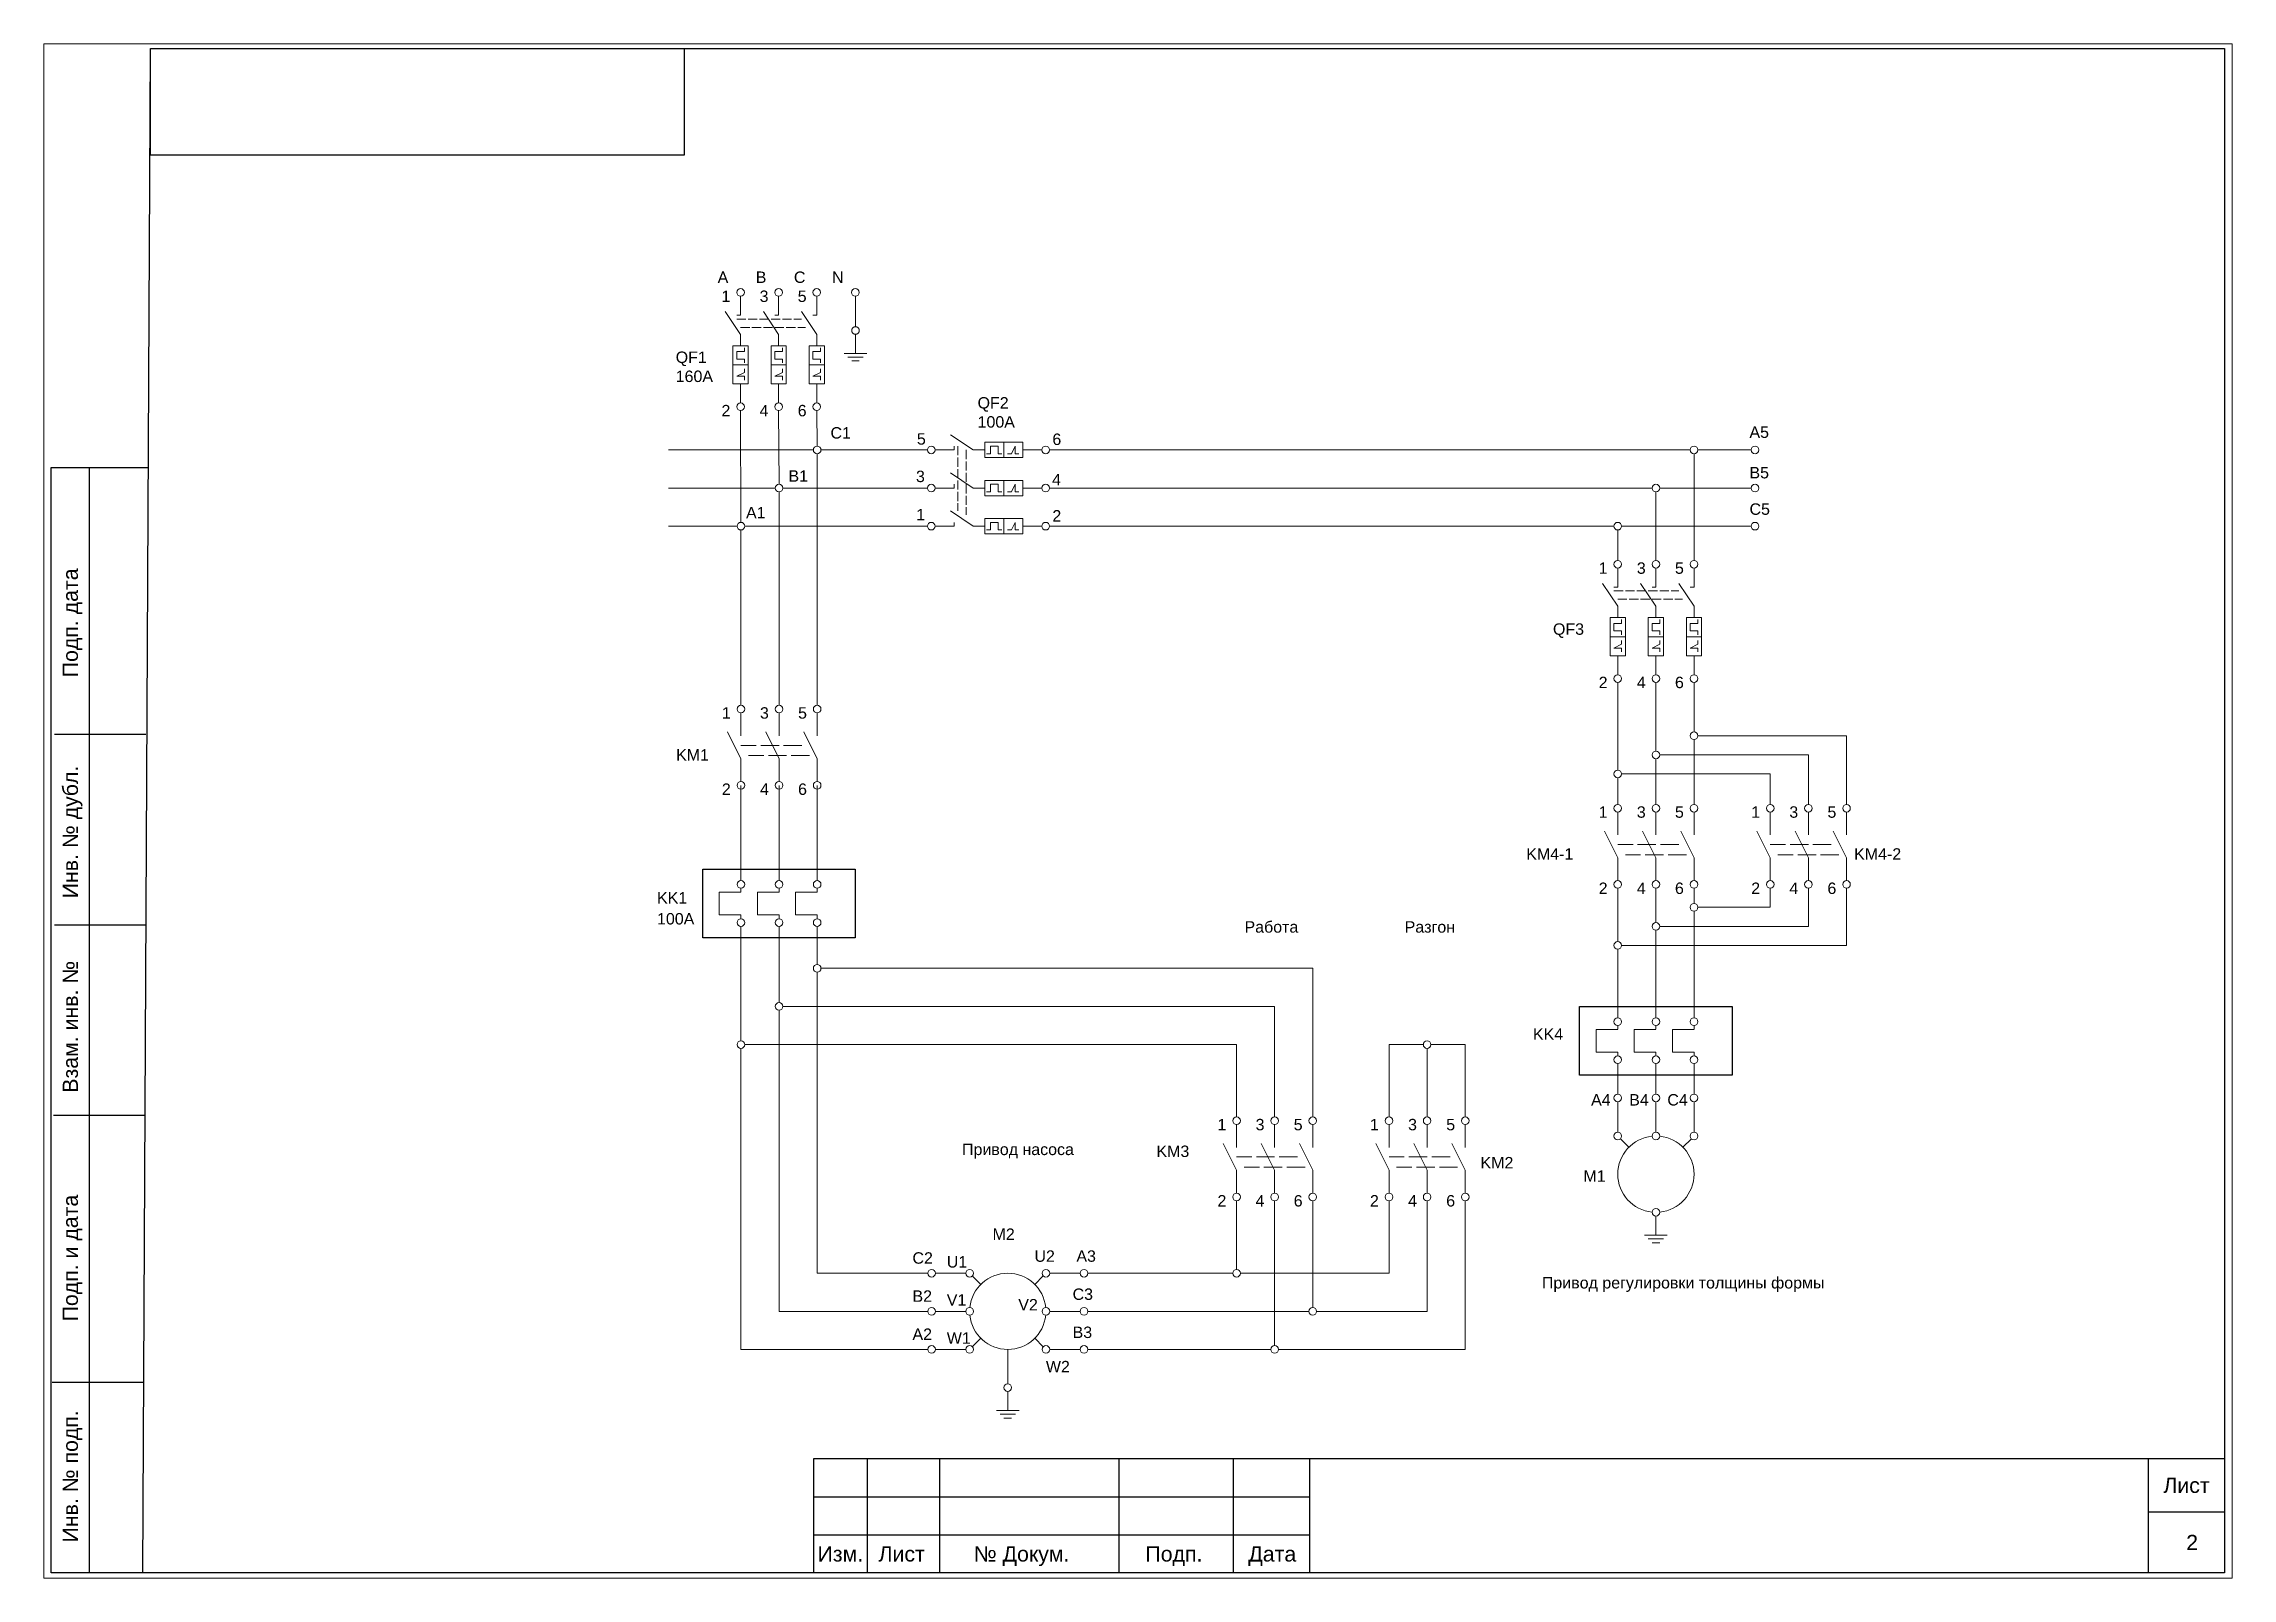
# Paper-space layout 'Лист2' of a CAD drawing. Header units: millimetres. Extents: x 0 to 287, y 0 to 201.
# The model-space entities are those that its viewports show. They can reach past a viewport. Long polylines and large blocks are cut down to what shows.
import ezdxf

# ---------------------------------------------------------------- set-up
doc = ezdxf.new("R2010")
doc.units = ezdxf.units.MM
doc.linetypes.add('ACAD_ISO02W100', pattern=[15, 12, -3])
doc.layers.add('Аппаратура', color=7, linetype='Continuous', lineweight=20)
doc.layers.add('Рамки', color=7, linetype='Continuous', lineweight=25)
doc.styles.get("Standard").update_dxf_attribs({"font": 'arial.ttf'})

msp = doc.modelspace()

# ---------------------------------------------------------------- linework, layer by layer
at = {"layer": 'Аппаратура'}
for p, q in [((2096.4, 3782.98), (2094.4, 3785.98)), ((2096.4, 3785.48), (2096.4, 3787.98)), ((2101.4, 3782.98), (2099.4, 3785.98)), ((2101.4, 3785.48), (2101.4, 3787.98)), ((2106.4, 3782.98), (2104.4, 3785.98)), ((2106.4, 3785.48), (2106.4, 3787.98)), ((2111.47, 3787.98), (2111.48, 3783.99)), ((2095.9, 3785.48), (2096.4, 3785.48)), ((2096.4, 3781.48), (2096.4, 3782.98)), ((2100.9, 3785.48), (2101.4, 3785.48)), ((2101.4, 3781.48), (2101.4, 3782.98)), ((2105.9, 3785.48), (2106.4, 3785.48)), ((2106.4, 3781.48), (2106.4, 3782.98)), ((2111.48, 3780.49), (2111.48, 3782.99)), ((2096.9, 3780.73), (2095.9, 3780.73)), ((2095.9, 3780.73), (2095.9, 3779.73)), ((2096.9, 3781.23), (2096.9, 3780.73)), ((2101.9, 3780.73), (2100.9, 3780.73)), ((2100.9, 3780.73), (2100.9, 3779.73)), ((2101.9, 3781.23), (2101.9, 3780.73)), ((2106.9, 3780.73), (2105.9, 3780.73)), ((2105.9, 3780.73), (2105.9, 3779.73)), ((2106.9, 3781.23), (2106.9, 3780.73)), ((2112.98, 3780.49), (2109.98, 3780.49)), ((2112.48, 3779.99), (2110.48, 3779.99)), ((2095.4, 3778.98), (2097.4, 3778.98)), ((2095.9, 3779.73), (2096.9, 3779.73)), ((2095.9, 3777.48), (2096.9, 3777.98)), ((2096.9, 3777.48), (2095.9, 3777.48)), ((2096.9, 3779.73), (2096.9, 3779.23)), ((2096.9, 3777.98), (2096.9, 3778.48)), ((2096.9, 3776.98), (2096.9, 3777.48)), ((2100.4, 3778.98), (2102.4, 3778.98)), ((2100.9, 3779.73), (2101.9, 3779.73)), ((2100.9, 3777.48), (2101.9, 3777.98)), ((2101.9, 3777.48), (2100.9, 3777.48)), ((2101.9, 3779.73), (2101.9, 3779.23)), ((2101.9, 3777.98), (2101.9, 3778.48)), ((2101.9, 3776.98), (2101.9, 3777.48)), ((2105.4, 3778.98), (2107.4, 3778.98)), ((2105.9, 3779.73), (2106.9, 3779.73)), ((2105.9, 3777.48), (2106.9, 3777.98)), ((2106.9, 3777.48), (2105.9, 3777.48)), ((2106.9, 3779.73), (2106.9, 3779.23)), ((2106.9, 3777.98), (2106.9, 3778.48)), ((2106.9, 3776.98), (2106.9, 3777.48)), ((2111.98, 3779.49), (2110.98, 3779.49)), ((2096.4, 3776.48), (2096.4, 3773.98)), ((2101.4, 3776.48), (2101.4, 3773.98)), ((2106.4, 3776.48), (2106.4, 3773.98)), ((2096.4, 3772.98), (2096.45, 3758.32)), ((2101.4, 3772.98), (2101.45, 3763.32)), ((2106.4, 3772.98), (2106.45, 3768.32)), ((2126.92, 3767.82), (2123.92, 3769.82)), ((2130.92, 3768.82), (2130.92, 3766.82)), ((2086.95, 3767.82), (2105.95, 3767.82)), ((2106.45, 3767.32), (2106.45, 3734.32)), ((2106.95, 3767.82), (2120.92, 3767.82)), ((2124.42, 3767.82), (2121.92, 3767.82)), ((2124.42, 3768.32), (2124.42, 3767.82)), ((2128.42, 3767.82), (2126.92, 3767.82)), ((2128.67, 3767.32), (2129.17, 3767.32)), ((2129.17, 3767.32), (2129.17, 3768.32)), ((2129.17, 3768.32), (2130.17, 3768.32)), ((2130.17, 3768.32), (2130.17, 3767.32)), ((2130.17, 3767.32), (2130.67, 3767.32)), ((2131.92, 3767.32), (2131.42, 3767.32)), ((2132.42, 3768.32), (2131.92, 3767.32)), ((2132.42, 3767.32), (2132.42, 3768.32)), ((2132.92, 3767.32), (2132.42, 3767.32)), ((2133.42, 3767.82), (2135.92, 3767.82)), ((2136.92, 3767.82), (2220.95, 3767.82)), ((2221.45, 3767.32), (2221.45, 3753.32)), ((2221.95, 3767.82), (2228.95, 3767.82)), ((2221.95, 3767.82), (2228.95, 3767.82)), ((2100.95, 3762.82), (2086.95, 3762.82)), ((2101.95, 3762.82), (2120.92, 3762.82)), ((2124.42, 3762.82), (2121.92, 3762.82)), ((2126.92, 3762.82), (2123.92, 3764.82)), ((2124.42, 3763.32), (2124.42, 3762.82)), ((2128.42, 3762.82), (2126.92, 3762.82)), ((2129.17, 3762.32), (2129.17, 3763.32)), ((2129.17, 3763.32), (2130.17, 3763.32)), ((2130.17, 3763.32), (2130.17, 3762.32)), ((2130.92, 3763.82), (2130.92, 3761.82)), ((2132.42, 3763.32), (2131.92, 3762.32)), ((2132.42, 3762.32), (2132.42, 3763.32)), ((2133.42, 3762.82), (2135.92, 3762.82)), ((2136.92, 3762.82), (2215.95, 3762.82)), ((2216.95, 3762.82), (2228.95, 3762.82)), ((2216.95, 3762.82), (2228.95, 3762.82)), ((2101.45, 3762.32), (2101.45, 3734.32)), ((2128.67, 3762.32), (2129.17, 3762.32)), ((2130.17, 3762.32), (2130.67, 3762.32)), ((2131.92, 3762.32), (2131.42, 3762.32)), ((2132.92, 3762.32), (2132.42, 3762.32)), ((2216.45, 3762.32), (2216.45, 3753.32)), ((2095.95, 3757.82), (2086.95, 3757.82)), ((2096.45, 3757.32), (2096.45, 3734.32)), ((2096.95, 3757.82), (2120.92, 3757.82)), ((2124.42, 3757.82), (2121.92, 3757.82)), ((2126.92, 3757.82), (2123.92, 3759.82)), ((2124.42, 3758.32), (2124.42, 3757.82)), ((2128.42, 3757.82), (2126.92, 3757.82)), ((2128.67, 3757.32), (2129.17, 3757.32)), ((2129.17, 3757.32), (2129.17, 3758.32)), ((2129.17, 3758.32), (2130.17, 3758.32)), ((2130.17, 3758.32), (2130.17, 3757.32)), ((2130.17, 3757.32), (2130.67, 3757.32)), ((2130.92, 3758.82), (2130.92, 3756.82)), ((2131.92, 3757.32), (2131.42, 3757.32)), ((2132.42, 3758.32), (2131.92, 3757.32)), ((2132.42, 3757.32), (2132.42, 3758.32)), ((2132.92, 3757.32), (2132.42, 3757.32)), ((2133.42, 3757.82), (2135.92, 3757.82)), ((2136.92, 3757.82), (2210.95, 3757.82)), ((2211.45, 3757.32), (2211.45, 3753.32)), ((2211.95, 3757.82), (2228.95, 3757.82)), ((2211.95, 3757.82), (2228.95, 3757.82)), ((2211.45, 3749.82), (2211.45, 3752.32)), ((2216.45, 3749.82), (2216.45, 3752.32)), ((2221.45, 3749.82), (2221.45, 3752.32)), ((2211.45, 3747.32), (2209.45, 3750.32)), ((2210.95, 3749.82), (2211.45, 3749.82)), ((2216.45, 3747.32), (2214.45, 3750.32)), ((2215.95, 3749.82), (2216.45, 3749.82)), ((2221.45, 3747.32), (2219.45, 3750.32)), ((2220.95, 3749.82), (2221.45, 3749.82)), ((2211.45, 3745.82), (2211.45, 3747.32)), ((2211.95, 3745.57), (2211.95, 3745.07)), ((2216.45, 3745.82), (2216.45, 3747.32)), ((2216.95, 3745.57), (2216.95, 3745.07)), ((2221.45, 3745.82), (2221.45, 3747.32)), ((2221.95, 3745.57), (2221.95, 3745.07)), ((2210.45, 3743.32), (2212.45, 3743.32)), ((2211.95, 3745.07), (2210.95, 3745.07)), ((2210.95, 3745.07), (2210.95, 3744.07)), ((2210.95, 3744.07), (2211.95, 3744.07)), ((2211.95, 3744.07), (2211.95, 3743.57)), ((2211.95, 3742.32), (2211.95, 3742.82)), ((2215.45, 3743.32), (2217.45, 3743.32)), ((2216.95, 3745.07), (2215.95, 3745.07)), ((2215.95, 3745.07), (2215.95, 3744.07)), ((2215.95, 3744.07), (2216.95, 3744.07)), ((2216.95, 3744.07), (2216.95, 3743.57)), ((2216.95, 3742.32), (2216.95, 3742.82)), ((2220.45, 3743.32), (2222.45, 3743.32)), ((2221.95, 3745.07), (2220.95, 3745.07)), ((2220.95, 3745.07), (2220.95, 3744.07)), ((2220.95, 3744.07), (2221.95, 3744.07)), ((2221.95, 3744.07), (2221.95, 3743.57)), ((2221.95, 3742.32), (2221.95, 3742.82)), ((2210.95, 3741.82), (2211.95, 3742.32)), ((2211.95, 3741.82), (2210.95, 3741.82)), ((2211.45, 3740.82), (2211.45, 3738.32)), ((2211.95, 3741.32), (2211.95, 3741.82)), ((2215.95, 3741.82), (2216.95, 3742.32)), ((2216.95, 3741.82), (2215.95, 3741.82)), ((2216.45, 3740.82), (2216.45, 3738.32)), ((2216.95, 3741.32), (2216.95, 3741.82)), ((2220.95, 3741.82), (2221.95, 3742.32)), ((2221.95, 3741.82), (2220.95, 3741.82)), ((2221.45, 3740.82), (2221.45, 3738.32)), ((2221.95, 3741.32), (2221.95, 3741.82)), ((2211.45, 3725.82), (2211.45, 3737.32)), ((2216.45, 3728.32), (2216.45, 3737.32)), ((2221.45, 3730.82), (2221.45, 3737.32)), ((2096.45, 3730.32), (2096.45, 3733.32)), ((2101.45, 3730.32), (2101.45, 3733.32)), ((2106.45, 3730.32), (2106.45, 3733.32)), ((2094.7, 3730.82), (2096.45, 3727.32)), ((2099.7, 3730.82), (2101.45, 3727.32)), ((2104.7, 3730.82), (2106.45, 3727.32)), ((2221.45, 3721.32), (2221.45, 3729.82)), ((2221.95, 3730.32), (2241.45, 3730.32)), ((2241.45, 3730.32), (2241.45, 3721.32)), ((2096.45, 3727.32), (2096.45, 3724.32)), ((2101.45, 3727.32), (2101.45, 3724.32)), ((2106.45, 3727.32), (2106.45, 3724.32)), ((2216.45, 3721.32), (2216.45, 3727.32)), ((2216.95, 3727.82), (2236.45, 3727.82)), ((2236.45, 3727.82), (2236.45, 3721.32)), ((2096.45, 3723.82), (2096.45, 3711.32)), ((2101.45, 3723.82), (2101.45, 3711.32)), ((2106.45, 3723.82), (2106.45, 3711.32)), ((2211.45, 3721.32), (2211.45, 3724.82)), ((2211.95, 3725.32), (2231.45, 3725.32)), ((2231.45, 3725.32), (2231.45, 3721.32)), ((2211.45, 3717.32), (2211.45, 3720.32)), ((2216.45, 3717.32), (2216.45, 3720.32)), ((2221.45, 3717.32), (2221.45, 3720.32)), ((2231.45, 3717.32), (2231.45, 3720.32)), ((2236.45, 3717.32), (2236.45, 3720.32)), ((2241.45, 3717.32), (2241.45, 3720.32)), ((2209.7, 3717.82), (2211.45, 3714.32)), ((2214.7, 3717.82), (2216.45, 3714.32)), ((2219.7, 3717.82), (2221.45, 3714.32)), ((2229.7, 3717.82), (2231.45, 3714.32)), ((2234.7, 3717.82), (2236.45, 3714.32)), ((2239.7, 3717.82), (2241.45, 3714.32)), ((2211.45, 3714.32), (2211.45, 3711.32)), ((2216.45, 3714.32), (2216.45, 3711.32)), ((2221.45, 3714.32), (2221.45, 3711.32)), ((2231.45, 3714.32), (2231.45, 3711.32)), ((2236.45, 3714.32), (2236.45, 3711.32)), ((2241.45, 3714.32), (2241.45, 3711.32)), ((2096.45, 3710.32), (2096.45, 3709.82)), ((2101.45, 3710.32), (2101.45, 3709.82)), ((2106.45, 3710.32), (2106.45, 3709.82)), ((2211.45, 3710.32), (2211.45, 3703.32)), ((2216.45, 3710.32), (2216.45, 3705.82)), ((2221.45, 3710.32), (2221.45, 3708.32)), ((2231.45, 3710.32), (2231.45, 3707.82)), ((2236.45, 3710.32), (2236.45, 3705.32)), ((2241.45, 3710.32), (2241.45, 3702.82)), ((2096.45, 3706.32), (2096.45, 3706.84)), ((2101.45, 3706.32), (2101.45, 3706.84)), ((2106.45, 3706.32), (2106.45, 3706.84)), ((2221.45, 3707.32), (2221.45, 3693.32)), ((2231.45, 3707.82), (2221.95, 3707.82)), ((2096.45, 3705.32), (2096.45, 3690.32)), ((2101.45, 3705.32), (2101.45, 3695.32)), ((2106.45, 3705.32), (2106.45, 3700.32)), ((2241.45, 3702.82), (2211.95, 3702.82)), ((2216.45, 3704.82), (2216.45, 3693.32)), ((2236.45, 3705.32), (2216.95, 3705.32)), ((2171.45, 3699.82), (2106.95, 3699.82)), ((2171.45, 3680.32), (2171.45, 3699.82)), ((2211.45, 3702.32), (2211.45, 3693.32)), ((2106.45, 3699.32), (2106.45, 3659.82)), ((2101.45, 3694.32), (2101.45, 3654.82)), ((2166.45, 3694.82), (2101.95, 3694.82)), ((2166.45, 3680.32), (2166.45, 3694.82)), ((2211.45, 3692.32), (2211.45, 3691.82)), ((2216.45, 3692.32), (2216.45, 3691.82)), ((2221.45, 3692.32), (2221.45, 3691.82)), ((2096.45, 3689.32), (2096.45, 3649.82)), ((2161.45, 3689.82), (2096.95, 3689.82)), ((2161.45, 3680.32), (2161.45, 3689.82)), ((2181.45, 3680.32), (2181.45, 3689.82)), ((2181.45, 3689.82), (2185.95, 3689.82)), ((2186.45, 3689.32), (2186.45, 3680.32)), ((2186.95, 3689.82), (2191.45, 3689.82)), ((2191.45, 3689.82), (2191.45, 3680.32)), ((2211.45, 3688.32), (2211.45, 3688.84)), ((2216.45, 3688.32), (2216.45, 3688.84)), ((2221.45, 3688.32), (2221.45, 3688.84)), ((2211.45, 3687.32), (2211.45, 3683.32)), ((2216.45, 3687.32), (2216.45, 3683.32)), ((2221.45, 3687.32), (2221.45, 3683.32)), ((2211.45, 3682.32), (2211.45, 3678.32)), ((2216.45, 3682.32), (2216.45, 3678.32)), ((2221.45, 3682.32), (2221.45, 3678.32)), ((2159.7, 3676.82), (2161.45, 3673.32)), ((2161.45, 3676.32), (2161.45, 3679.32)), ((2164.7, 3676.82), (2166.45, 3673.32)), ((2166.45, 3676.32), (2166.45, 3679.32)), ((2169.7, 3676.82), (2171.45, 3673.32)), ((2171.45, 3676.32), (2171.45, 3679.32)), ((2179.7, 3676.82), (2181.45, 3673.32)), ((2181.45, 3676.32), (2181.45, 3679.32)), ((2184.7, 3676.82), (2186.45, 3673.32)), ((2186.45, 3676.32), (2186.45, 3679.32)), ((2189.7, 3676.82), (2191.45, 3673.32)), ((2191.45, 3676.32), (2191.45, 3679.32)), ((2211.8, 3677.46), (2212.92, 3676.35)), ((2219.99, 3676.35), (2221.1, 3677.46)), ((2161.45, 3673.32), (2161.45, 3670.32)), ((2166.45, 3673.32), (2166.45, 3670.32)), ((2171.45, 3673.32), (2171.45, 3670.32)), ((2181.45, 3673.32), (2181.45, 3670.32)), ((2186.45, 3673.32), (2186.45, 3670.32)), ((2191.45, 3673.32), (2191.45, 3670.32)), ((2161.45, 3669.32), (2161.45, 3660.32)), ((2166.45, 3669.32), (2166.45, 3650.32)), ((2171.45, 3669.32), (2171.45, 3655.32)), ((2181.45, 3669.32), (2181.45, 3659.82)), ((2186.45, 3669.32), (2186.45, 3654.82)), ((2191.45, 3669.32), (2191.45, 3649.82)), ((2216.45, 3664.82), (2216.45, 3667.32)), ((2217.95, 3664.82), (2214.95, 3664.82)), ((2217.45, 3664.32), (2215.45, 3664.32)), ((2216.95, 3663.82), (2215.95, 3663.82)), ((2106.45, 3659.82), (2120.95, 3659.82)), ((2121.95, 3659.82), (2125.95, 3659.82)), ((2126.8, 3659.46), (2127.92, 3658.35)), ((2134.99, 3658.35), (2136.1, 3659.46)), ((2136.95, 3659.82), (2140.95, 3659.82)), ((2160.95, 3659.82), (2141.95, 3659.82)), ((2161.95, 3659.82), (2181.45, 3659.82)), ((2101.45, 3654.82), (2120.95, 3654.82)), ((2121.95, 3654.82), (2125.95, 3654.82)), ((2136.95, 3654.82), (2140.95, 3654.82)), ((2170.95, 3654.82), (2141.95, 3654.82)), ((2171.95, 3654.82), (2186.45, 3654.82)), ((2126.8, 3650.17), (2127.92, 3651.28)), ((2134.99, 3651.28), (2136.1, 3650.17)), ((2096.45, 3649.82), (2120.95, 3649.82)), ((2125.95, 3649.82), (2121.95, 3649.82)), ((2131.45, 3649.82), (2131.45, 3645.32)), ((2140.95, 3649.82), (2136.95, 3649.82)), ((2165.95, 3649.82), (2141.95, 3649.82)), ((2166.95, 3649.82), (2191.45, 3649.82)), ((2131.45, 3641.82), (2131.45, 3644.32)), ((2132.95, 3641.82), (2129.95, 3641.82)), ((2132.45, 3641.32), (2130.45, 3641.32)), ((2131.95, 3640.82), (2130.95, 3640.82))]:
    msp.add_line(p, q, dxfattribs=at)
at = {"layer": 'Аппаратура', "linetype": 'ACAD_ISO02W100', "ltscale": 0.1}
for p, q in [((2095.9, 3784.98), (2104.4, 3784.98)), ((2096.4, 3783.9), (2104.9, 3783.9)), ((2124.92, 3768.32), (2124.92, 3759.82)), ((2126, 3767.82), (2126, 3759.32)), ((2210.95, 3749.32), (2219.45, 3749.32)), ((2211.45, 3748.24), (2219.95, 3748.24))]:
    msp.add_line(p, q, dxfattribs=at)
at = {"layer": 'Аппаратура', "linetype": 'ACAD_ISO02W100', "ltscale": 0.2}
for p, q in [((2104.45, 3729.07), (2096.45, 3729.07)), ((2105.45, 3727.72), (2097.45, 3727.72)), ((2219.45, 3716.07), (2211.45, 3716.07)), ((2220.45, 3714.72), (2212.45, 3714.72)), ((2239.45, 3716.07), (2231.45, 3716.07)), ((2240.45, 3714.72), (2232.45, 3714.72)), ((2169.45, 3675.07), (2161.45, 3675.07)), ((2189.45, 3675.07), (2181.45, 3675.07)), ((2170.45, 3673.72), (2162.45, 3673.72)), ((2190.45, 3673.72), (2182.45, 3673.72))]:
    msp.add_line(p, q, dxfattribs=at)
at = {"layer": 'Аппаратура'}
for points in [[(2095.4, 3781.48), (2097.4, 3781.48), (2097.4, 3776.48), (2095.4, 3776.48)], [(2100.4, 3781.48), (2102.4, 3781.48), (2102.4, 3776.48), (2100.4, 3776.48)], [(2105.4, 3781.48), (2107.4, 3781.48), (2107.4, 3776.48), (2105.4, 3776.48)], [(2128.42, 3768.82), (2128.42, 3766.82), (2133.42, 3766.82), (2133.42, 3768.82)], [(2128.42, 3763.82), (2128.42, 3761.82), (2133.42, 3761.82), (2133.42, 3763.82)], [(2128.42, 3758.82), (2128.42, 3756.82), (2133.42, 3756.82), (2133.42, 3758.82)], [(2210.45, 3745.82), (2212.45, 3745.82), (2212.45, 3740.82), (2210.45, 3740.82)], [(2215.45, 3745.82), (2217.45, 3745.82), (2217.45, 3740.82), (2215.45, 3740.82)], [(2220.45, 3745.82), (2222.45, 3745.82), (2222.45, 3740.82), (2220.45, 3740.82)]]:
    msp.add_lwpolyline(points, close=True, dxfattribs=at)
at = {"layer": 'Аппаратура', "lineweight": 30}
for points in [[(2091.45, 3703.82), (2091.45, 3712.82), (2111.45, 3712.82), (2111.45, 3703.82)], [(2206.45, 3685.82), (2206.45, 3694.82), (2226.45, 3694.82), (2226.45, 3685.82)]]:
    msp.add_lwpolyline(points, close=True, dxfattribs=at)
at = {"layer": 'Аппаратура'}
for points in [[(2096.45, 3706.84), (2093.62, 3706.84), (2093.62, 3709.81), (2096.45, 3709.81)], [(2101.45, 3706.84), (2098.62, 3706.84), (2098.62, 3709.81), (2101.45, 3709.81)], [(2106.45, 3706.84), (2103.62, 3706.84), (2103.62, 3709.81), (2106.45, 3709.81)], [(2211.45, 3688.84), (2208.62, 3688.84), (2208.62, 3691.81), (2211.45, 3691.81)], [(2216.45, 3688.84), (2213.62, 3688.84), (2213.62, 3691.81), (2216.45, 3691.81)], [(2221.45, 3688.84), (2218.62, 3688.84), (2218.62, 3691.81), (2221.45, 3691.81)]]:
    msp.add_lwpolyline(points, dxfattribs=at)
for centre in [(2096.4, 3788.48), (2101.4, 3788.48), (2106.4, 3788.48), (2111.46, 3788.48), (2111.48, 3783.49), (2096.4, 3773.48), (2101.4, 3773.48), (2106.4, 3773.48), (2106.45, 3767.82), (2121.42, 3767.82), (2136.42, 3767.82), (2221.45, 3767.82), (2229.45, 3767.82), (2101.45, 3762.82), (2121.42, 3762.82), (2136.42, 3762.82), (2216.45, 3762.82), (2229.45, 3762.82), (2096.45, 3757.82), (2121.42, 3757.82), (2136.42, 3757.82), (2211.45, 3757.82), (2229.45, 3757.82), (2211.45, 3752.82), (2216.45, 3752.82), (2221.45, 3752.82), (2211.45, 3737.82), (2216.45, 3737.82), (2221.45, 3737.82), (2096.45, 3733.82), (2101.45, 3733.82), (2106.45, 3733.82), (2216.45, 3727.82), (2221.45, 3730.32), (2211.45, 3725.32), (2096.45, 3723.82), (2101.45, 3723.82), (2106.45, 3723.82), (2211.45, 3720.82), (2216.45, 3720.82), (2221.45, 3720.82), (2231.45, 3720.82), (2236.45, 3720.82), (2241.45, 3720.82), (2096.45, 3710.82), (2101.45, 3710.82), (2106.45, 3710.82), (2211.45, 3710.82), (2216.45, 3710.82), (2221.45, 3710.82), (2231.45, 3710.82), (2236.45, 3710.82), (2241.45, 3710.82), (2221.45, 3707.82), (2096.45, 3705.82), (2101.45, 3705.82), (2106.45, 3705.82), (2216.45, 3705.32), (2211.45, 3702.82), (2106.45, 3699.82), (2101.45, 3694.82), (2211.45, 3692.82), (2216.45, 3692.82), (2221.45, 3692.82), (2096.45, 3689.82), (2186.45, 3689.82), (2211.45, 3687.82), (2216.45, 3687.82), (2221.45, 3687.82), (2211.45, 3682.82), (2216.45, 3682.82), (2221.45, 3682.82), (2161.45, 3679.82), (2166.45, 3679.82), (2171.45, 3679.82), (2181.45, 3679.82), (2186.45, 3679.82), (2191.45, 3679.82), (2211.45, 3677.82), (2216.45, 3677.82), (2221.45, 3677.82), (2161.45, 3669.82), (2166.45, 3669.82), (2171.45, 3669.82), (2181.45, 3669.82), (2186.45, 3669.82), (2191.45, 3669.82), (2216.45, 3667.82), (2121.45, 3659.82), (2126.45, 3659.82), (2136.45, 3659.82), (2141.45, 3659.82), (2161.45, 3659.82), (2121.45, 3654.82), (2126.45, 3654.82), (2136.45, 3654.82), (2141.45, 3654.82), (2171.45, 3654.82), (2121.45, 3649.82), (2126.45, 3649.82), (2136.45, 3649.82), (2141.45, 3649.82), (2166.45, 3649.82), (2131.45, 3644.82)]:
    msp.add_circle(centre, 0.5, dxfattribs=at)
for centre, start, end in [((2216.45, 3672.82), 95.732, 264.268), ((2216.45, 3672.82), 275.732, 84.268), ((2131.45, 3654.82), 5.732, 174.268), ((2131.45, 3654.82), 185.732, 354.268)]:
    msp.add_arc(centre, 5, start, end, dxfattribs=at)
at = {"layer": 'Рамки'}
for p, q in [((2018, 3620.5), (2019, 3820.5)), ((2019, 3820.5), (2291, 3820.5)), ((2291, 3820.5), (2291, 3620.5)), ((2006, 3765.5), (2018.72, 3765.5)), ((2006, 3620.5), (2006, 3765.5)), ((2011, 3620.5), (2011, 3765.5)), ((2018.42, 3730.5), (2006.42, 3730.5)), ((2018.42, 3705.5), (2006.42, 3705.5)), ((2018.3, 3680.5), (2006.3, 3680.5)), ((2018.12, 3645.5), (2006.12, 3645.5)), ((2018.12, 3645.5), (2006.12, 3645.5)), ((2018.12, 3645.5), (2006.12, 3645.5)), ((2113, 3635.5), (2113, 3620.5)), ((2122.5, 3635.5), (2122.5, 3620.5)), ((2146, 3635.5), (2146, 3620.5)), ((2161, 3635.5), (2161, 3620.5)), ((2281, 3635.5), (2281, 3620.5)), ((2106, 3630.5), (2171, 3630.5)), ((2281, 3628.5), (2291, 3628.5)), ((2106, 3625.5), (2171, 3625.5)), ((2018, 3620.5), (2006, 3620.5)), ((2291, 3620.5), (2018, 3620.5))]:
    msp.add_line(p, q, dxfattribs=at)
for points in [[(2019, 3820.5), (2089, 3820.5), (2089, 3806.5), (2019, 3806.5)], [(2106, 3620.5), (2106, 3635.5), (2291, 3635.5), (2291, 3620.5)], [(2106, 3635.5), (2171, 3635.5), (2171, 3620.5), (2106, 3620.5)]]:
    msp.add_lwpolyline(points, close=True, dxfattribs=at)

# ---------------------------------------------------------------- texts
at = {"layer": 'Аппаратура'}
for s, p in [('A', (2093.4, 3789.73)), ('1', (2093.9, 3787.23)), ('B', (2098.4, 3789.73)), ('3', (2098.9, 3787.23)), ('C', (2103.4, 3789.73)), ('5', (2103.9, 3787.23)), ('N', (2108.4, 3789.73)), ('QF1', (2087.9, 3779.23)), ('160A', (2087.9, 3776.73)), ('QF2', (2127.49, 3773.25)), ('2', (2093.9, 3772.23)), ('4', (2098.9, 3772.23)), ('6', (2103.9, 3772.23)), ('100A', (2127.49, 3770.75)), ('C1', (2108.2, 3769.31)), ('5', (2119.53, 3768.52)), ('6', (2137.3, 3768.47)), ('A5', (2228.72, 3769.4)), ('B1', (2102.69, 3763.65)), ('3', (2119.41, 3763.6)), ('4', (2137.26, 3763.18)), ('B5', (2228.72, 3764.09)), ('A1', (2097.12, 3758.84)), ('1', (2119.44, 3758.58)), ('2', (2137.3, 3758.43)), ('C5', (2228.73, 3759.31)), ('1', (2208.95, 3751.57)), ('3', (2213.95, 3751.57)), ('5', (2218.95, 3751.57)), ('QF3', (2202.95, 3743.57)), ('2', (2208.95, 3736.57)), ('4', (2213.95, 3736.57)), ('6', (2218.95, 3736.57)), ('1', (2093.95, 3732.57)), ('3', (2098.95, 3732.57)), ('5', (2103.95, 3732.57)), ('KM1', (2087.95, 3727.07)), ('2', (2093.95, 3722.57)), ('4', (2098.95, 3722.57)), ('6', (2103.95, 3722.57)), ('1', (2208.95, 3719.57)), ('3', (2213.95, 3719.57)), ('5', (2218.95, 3719.57)), ('1', (2228.95, 3719.57)), ('3', (2233.95, 3719.57)), ('5', (2238.95, 3719.57)), ('KM4-1', (2199.45, 3714.07)), ('KM4-2', (2242.45, 3714.07)), ('KK1', (2085.45, 3708.32)), ('2', (2208.95, 3709.57)), ('4', (2213.95, 3709.57)), ('6', (2218.95, 3709.57)), ('2', (2228.95, 3709.57)), ('4', (2233.95, 3709.57)), ('6', (2238.95, 3709.57)), ('100A', (2085.45, 3705.57)), ('Работа', (2162.5, 3704.5)), ('Разгон', (2183.5, 3704.5)), ('KK4', (2200.33, 3690.44)), ('A4', (2207.95, 3681.82)), ('B4', (2212.95, 3681.82)), ('C4', (2217.95, 3681.82)), ('1', (2158.95, 3678.57)), ('3', (2163.95, 3678.57)), ('5', (2168.95, 3678.57)), ('1', (2178.95, 3678.57)), ('3', (2183.95, 3678.57)), ('5', (2188.95, 3678.57)), ('Привод насоса', (2125.45, 3675.32)), ('KM3', (2150.95, 3675.07)), ('KM2', (2193.45, 3673.57)), ('M1', (2206.95, 3671.82)), ('2', (2158.95, 3668.57)), ('4', (2163.95, 3668.57)), ('6', (2168.95, 3668.57)), ('2', (2178.95, 3668.57)), ('4', (2183.95, 3668.57)), ('6', (2188.95, 3668.57)), ('M2', (2129.45, 3664.19)), ('C2', (2118.95, 3661.07)), ('U2', (2134.95, 3661.32)), ('A3', (2140.45, 3661.32)), ('U1', (2123.45, 3660.57)), ('B2', (2118.95, 3656.07)), ('V1', (2123.45, 3655.57)), ('C3', (2139.95, 3656.32)), ('Привод регулировки толщины формы', (2201.5, 3657.82)), ('V2', (2132.83, 3654.94)), ('A2', (2118.95, 3651.07)), ('W1', (2123.45, 3650.57)), ('B3', (2139.95, 3651.32)), ('W2', (2136.45, 3646.82))]:
    msp.add_text(s, height=1.5, dxfattribs=at).set_placement(p)
at = {"layer": 'Рамки'}
for s, p in [('Подп. дата', (2009.5, 3738)), ('Инв. № дубл.', (2009.5, 3709)), ('Взам. инв. №', (2009.5, 3683.5)), ('Подп. и дата', (2009.5, 3653.5)), ('Инв. № подп.', (2009.5, 3624.5))]:
    msp.add_text(s, height=2, rotation=90, dxfattribs=at).set_placement(p)
for s, p in [('Лист', (2283, 3631)), ('2', (2286, 3623.5)), ('Изм.', (2106.5, 3622)), ('Лист', (2114.5, 3622)), ('№ Докум.', (2127, 3622)), ('Подп.', (2149.5, 3622)), ('Дата', (2163, 3622))]:
    msp.add_text(s, height=2, dxfattribs=at).set_placement(p)

psp = doc.layouts.new('Лист2')

# ---------------------------------------------------------------- viewports
at = {"layer": 'Аппаратура'}
psp.add_viewport(center=(143.64, 100.81), size=(287.01, 201.2967), view_center_point=(2148.53, 3720.46), view_height=201.2967, dxfattribs=at)

doc.saveas('drawing.dxf')
